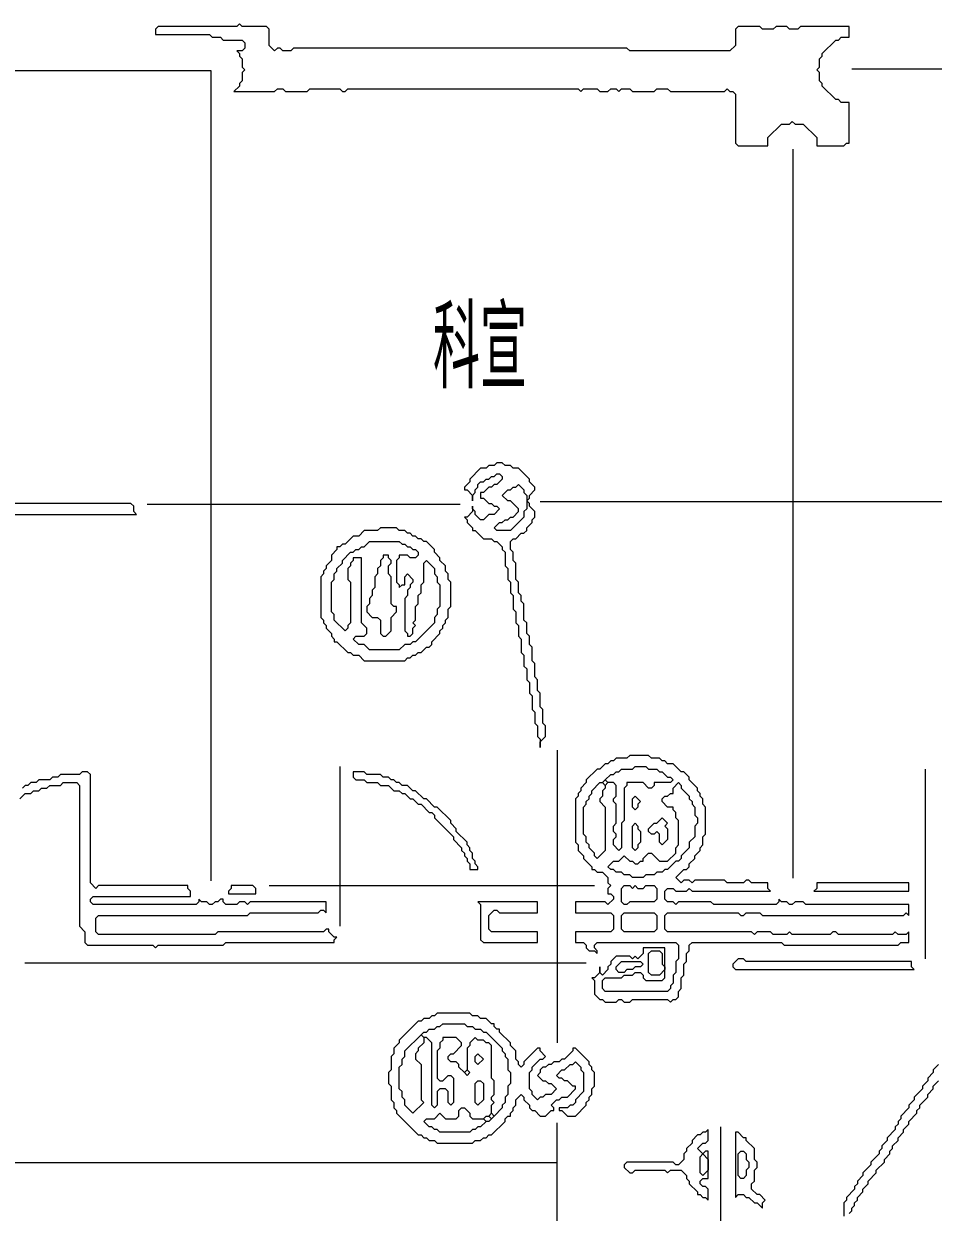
# Model space of a CAD drawing. Header units: millimetres. Extents: x 3 to 412, y 4 to 290.
# Drawn here: x 256.72 to 286.11, y 186.67 to 225.07 of the extents above; entities that cross this region are included whole.
import ezdxf

# ---------------------------------------------------------------- set-up
doc = ezdxf.new("R2010")
doc.units = ezdxf.units.MM
for name, color, linetype, lineweight in [('OCR_TEXT', 6, 'Continuous', 0), ('TRACE_CURVE', 6, 'Continuous', 0), ('TRACE_STRAIGHT', 5, 'Continuous', 0), ('TRACE_TEXT_SYMBOL', 6, 'Continuous', 0)]:
    doc.layers.add(name, color=color, linetype=linetype, lineweight=lineweight)
doc.styles.add('wqy-unicode', font='wqy-unicode.lff')

msp = doc.modelspace()

# ---------------------------------------------------------------- linework, layer by layer
at = {"layer": 'TRACE_CURVE', "color": 6}
for points in [[(286.28, 191.437), (286.105, 191.262), (286.105, 191.175), (285.93, 191), (285.93, 190.912), (285.755, 190.737), (285.755, 190.649), (285.492, 190.387), (285.492, 190.299), (285.317, 190.124), (285.317, 190.036)], [(283.39, 186.621), (283.478, 186.708), (283.478, 186.796), (283.566, 186.884), (283.566, 186.971), (283.653, 187.059), (283.653, 187.146), (283.828, 187.321), (283.828, 187.409), (284.004, 187.584), (284.004, 187.672), (284.266, 187.934), (284.266, 188.022), (284.529, 188.285), (284.529, 188.372), (284.704, 188.548), (284.704, 188.635), (284.792, 188.723), (284.792, 188.81), (284.967, 188.985), (284.967, 189.073), (285.142, 189.248), (285.142, 189.336), (285.317, 189.511), (285.317, 189.598), (285.58, 189.861), (285.58, 189.949), (285.667, 190.036), (285.667, 190.124), (285.93, 190.387), (285.93, 190.474), (286.105, 190.649), (286.105, 190.737), (286.28, 190.912)], [(285.317, 190.036), (285.054, 189.774), (285.054, 189.686), (284.967, 189.598), (284.967, 189.511), (284.879, 189.423), (284.879, 189.336), (284.617, 189.073), (284.617, 188.985), (284.441, 188.81), (284.441, 188.723), (284.354, 188.635), (284.354, 188.548), (284.091, 188.285), (284.091, 188.197), (283.828, 187.934), (283.828, 187.847), (283.653, 187.672), (283.653, 187.584), (283.566, 187.497), (283.566, 187.409), (283.303, 187.146), (283.303, 187.059), (283.215, 186.971), (283.215, 186.533)]]:
    msp.add_lwpolyline(points, dxfattribs=at)
at = {"layer": 'TRACE_STRAIGHT', "color": 5}
for p, q in [((246.249, 223.554), (262.765, 223.554)), ((262.765, 223.554), (262.765, 197.374)), ((283.472, 223.612), (303.971, 223.612)), ((281.564, 221.015), (281.564, 197.461)), ((260.709, 209.548), (270.818, 209.548)), ((273.401, 209.634), (287.07, 209.634)), ((273.954, 201.596), (273.954, 192.138)), ((266.927, 201.071), (266.927, 195.904)), ((285.843, 200.983), (285.843, 194.853)), ((264.65, 197.217), (275.159, 197.217)), ((256.756, 194.721), (274.895, 194.721)), ((273.939, 189.555), (273.939, 166.528)), ((279.232, 189.423), (279.232, 168.062)), ((244.706, 188.274), (273.939, 188.274))]:
    msp.add_line(p, q, dxfattribs=at)
at = {"layer": 'TRACE_TEXT_SYMBOL', "color": 6}
for points in [[(263.686, 225.066), (263.599, 224.978), (261.059, 224.978), (260.971, 224.891), (260.971, 224.716), (262.723, 224.716), (262.811, 224.628), (263.073, 224.628), (263.161, 224.541), (263.774, 224.541), (263.861, 224.453), (263.861, 224.278), (263.774, 224.19), (263.599, 224.19), (263.686, 224.103), (263.686, 224.015), (263.774, 223.928), (263.774, 223.665), (263.861, 223.577), (263.774, 223.49), (263.774, 223.227), (263.686, 223.139), (263.686, 223.052), (263.511, 222.877), (264.825, 222.877), (264.912, 222.964), (265.087, 222.964), (265.175, 222.877), (265.876, 222.877), (265.963, 222.964), (266.927, 222.964), (267.014, 222.877), (267.102, 222.877), (267.189, 222.964), (274.633, 222.964), (274.721, 222.877), (274.808, 222.964), (275.246, 222.964), (275.334, 222.877), (275.596, 222.877), (275.684, 222.964), (275.859, 222.964), (275.947, 222.877), (276.034, 222.964), (276.297, 222.964), (276.385, 222.877), (277.085, 222.877), (277.173, 222.964), (277.523, 222.964), (277.611, 222.877), (279.362, 222.877), (279.45, 222.964), (279.537, 222.877), (279.625, 222.877), (279.712, 222.789), (279.712, 221.213), (279.8, 221.125), (280.763, 221.125), (280.763, 221.388), (281.201, 221.826), (281.464, 221.826), (281.551, 221.913), (281.639, 221.826), (281.902, 221.826)], [(281.902, 221.826), (282.34, 221.388), (282.34, 221.125), (283.215, 221.125), (283.303, 221.213), (283.39, 221.213), (283.39, 222.526), (283.128, 222.526), (283.04, 222.614), (282.953, 222.614), (282.515, 223.052), (282.515, 223.139), (282.427, 223.227), (282.427, 223.49), (282.34, 223.577), (282.427, 223.665), (282.427, 223.928), (282.515, 224.015), (282.515, 224.103), (282.953, 224.541), (283.04, 224.541), (283.128, 224.628), (283.39, 224.628), (283.39, 224.978), (281.814, 224.978), (281.727, 224.891), (281.464, 224.891), (281.376, 224.978), (281.026, 224.978), (280.938, 224.891), (280.588, 224.891), (280.501, 224.978), (279.8, 224.978), (279.712, 224.891), (279.712, 224.365), (279.537, 224.19), (276.297, 224.19), (276.209, 224.278), (265.438, 224.278), (265.35, 224.19), (265.087, 224.19), (265, 224.278), (264.912, 224.278), (264.825, 224.19), (264.65, 224.365), (264.65, 224.891), (264.562, 224.978), (263.774, 224.978), (263.686, 225.066)], [(272.006, 210.879), (271.918, 210.791), (271.743, 210.791), (271.656, 210.704), (271.48, 210.704), (271.13, 210.354), (271.13, 210.266), (270.955, 210.091), (270.955, 210.003), (271.043, 210.003), (271.218, 209.828), (271.218, 209.653), (271.218, 209.828), (271.305, 209.916), (271.305, 210.003), (271.393, 210.091), (271.393, 210.178), (271.48, 210.266), (271.568, 210.266), (271.656, 210.354), (271.743, 210.354), (271.831, 210.441), (271.918, 210.441), (272.006, 210.529), (272.093, 210.529), (272.181, 210.441), (272.181, 210.354), (272.006, 210.178), (271.918, 210.178), (271.831, 210.091), (271.743, 210.091), (271.568, 209.916), (271.48, 209.916), (271.48, 209.74), (271.568, 209.74), (271.743, 209.565), (271.831, 209.565), (271.918, 209.478), (272.006, 209.478), (272.093, 209.39), (271.918, 209.215), (271.743, 209.215), (271.568, 209.04), (271.48, 209.04), (271.305, 209.215), (271.305, 209.303), (271.218, 209.39), (271.218, 209.478), (271.218, 209.303), (271.043, 209.127), (270.955, 209.127), (271.043, 209.04), (271.043, 208.952), (271.218, 208.777), (271.218, 208.69), (271.305, 208.69), (271.568, 208.427), (271.831, 208.427), (271.918, 208.339), (272.006, 208.339), (272.181, 208.164), (272.181, 208.077), (272.269, 207.989), (272.269, 207.551)], [(273.144, 209.04), (273.232, 209.127), (273.232, 209.303), (273.057, 209.478), (273.057, 209.565), (272.969, 209.653), (273.057, 209.74), (273.057, 209.828), (273.232, 210.003), (273.232, 210.091), (273.057, 210.266), (273.057, 210.354), (272.706, 210.704), (272.531, 210.704), (272.444, 210.791), (272.269, 210.791), (272.181, 210.879), (272.006, 210.879)], [(254.754, 209.215), (260.358, 209.215), (260.271, 209.303), (260.271, 209.478), (260.183, 209.565), (254.754, 209.565)], [(272.269, 207.551), (272.356, 207.464), (272.356, 207.113), (272.444, 207.026), (272.444, 206.675), (272.531, 206.588), (272.531, 206.15), (272.619, 206.062), (272.619, 205.712), (272.706, 205.624), (272.706, 205.274), (272.794, 205.187), (272.794, 204.749), (272.882, 204.661), (272.882, 204.311), (272.969, 204.223), (272.969, 203.873), (273.057, 203.785), (273.057, 203.435), (273.144, 203.348), (273.144, 202.91), (273.232, 202.822), (273.232, 202.472), (273.319, 202.384), (273.319, 202.034), (273.407, 201.946), (273.407, 201.684), (273.407, 201.859), (273.582, 202.034), (273.582, 202.384), (273.495, 202.472), (273.495, 202.91), (273.407, 202.997), (273.407, 203.435), (273.319, 203.523), (273.319, 203.873), (273.232, 203.961), (273.232, 204.398), (273.144, 204.486), (273.144, 204.924), (273.057, 205.011), (273.057, 205.274), (272.969, 205.362), (272.969, 205.712), (272.882, 205.8), (272.882, 206.325), (272.794, 206.413), (272.794, 206.588), (272.706, 206.675), (272.706, 207.026), (272.619, 207.113), (272.619, 207.639), (272.531, 207.726), (272.531, 207.989), (272.444, 208.077), (272.444, 208.339), (272.531, 208.427), (272.619, 208.427), (272.794, 208.602), (272.882, 208.602), (272.969, 208.69), (272.969, 208.777), (273.144, 208.952), (273.144, 209.04)], [(268.24, 208.777), (268.153, 208.69), (267.715, 208.69), (267.54, 208.514), (267.364, 208.514), (267.102, 208.252), (267.014, 208.252), (266.927, 208.164), (266.839, 208.164), (266.839, 208.077), (266.664, 207.901), (266.664, 207.726), (266.489, 207.551), (266.489, 207.464), (266.401, 207.376), (266.401, 207.288), (266.314, 207.201), (266.314, 205.887), (266.401, 205.8), (266.401, 205.712), (266.489, 205.624), (266.489, 205.537), (266.664, 205.362), (266.664, 205.274), (266.751, 205.187), (266.751, 205.099), (266.839, 205.099), (267.189, 204.749), (267.277, 204.749), (267.364, 204.661), (267.54, 204.661), (267.715, 204.486), (269.028, 204.486), (269.116, 204.574), (269.203, 204.574), (269.291, 204.661), (269.379, 204.661), (269.466, 204.749), (269.554, 204.749), (269.729, 204.924), (269.816, 204.924), (269.904, 205.011), (269.904, 205.099), (270.167, 205.362), (270.167, 205.449), (270.254, 205.537), (270.254, 205.624), (270.342, 205.712), (270.342, 205.8), (270.429, 205.887), (270.429, 206.15), (270.517, 206.238), (270.517, 207.026), (270.429, 207.113), (270.429, 207.288), (270.342, 207.376), (270.342, 207.551), (270.167, 207.726), (270.167, 207.814), (269.992, 207.989), (269.992, 208.077), (269.729, 208.339), (269.641, 208.339), (269.554, 208.427)], [(269.554, 208.427), (269.466, 208.427), (269.379, 208.514), (269.291, 208.514), (269.203, 208.602), (269.116, 208.602), (269.028, 208.69), (268.853, 208.69), (268.766, 208.777), (268.24, 208.777)], [(267.715, 205.011), (267.54, 205.011), (267.364, 205.187), (267.452, 205.274), (267.715, 205.274), (267.802, 205.362), (267.802, 205.537), (267.627, 205.712), (267.627, 207.814), (267.364, 207.814), (267.364, 207.726), (267.277, 207.639), (267.277, 207.551), (267.189, 207.464), (267.189, 207.113), (267.277, 207.026), (267.277, 205.712), (267.189, 205.624), (267.189, 205.537), (267.102, 205.449), (266.751, 205.8), (266.751, 205.975), (266.664, 206.062), (266.664, 207.026), (266.751, 207.113), (266.751, 207.288), (266.839, 207.376), (266.839, 207.464), (267.014, 207.639), (267.014, 207.726), (267.277, 207.989), (267.364, 207.989), (267.452, 208.077), (267.54, 208.077), (267.627, 208.164), (267.715, 208.164), (267.89, 208.339)], [(267.89, 208.339), (268.853, 208.339), (268.941, 208.252), (269.028, 208.252), (269.116, 208.164), (269.203, 208.164), (269.291, 208.077), (269.379, 208.077), (269.466, 207.989), (269.466, 207.901), (269.379, 207.814), (269.203, 207.814), (269.116, 207.901), (268.853, 207.901), (268.853, 207.814), (268.766, 207.726), (268.766, 207.026), (268.853, 206.938), (268.853, 206.851), (268.941, 206.938), (269.028, 206.938), (269.028, 207.201), (269.116, 207.288), (269.291, 207.113), (269.291, 207.026), (269.203, 206.938), (269.203, 206.851), (269.116, 206.763), (269.116, 206.588), (269.028, 206.5), (269.028, 205.449), (269.116, 205.362), (269.116, 205.274), (269.203, 205.274), (269.291, 205.362), (269.291, 205.537), (269.379, 205.624), (269.291, 205.712), (269.379, 205.8), (269.379, 206.238), (269.466, 206.325), (269.466, 206.588), (269.554, 206.675), (269.554, 206.938), (269.641, 207.026), (269.641, 207.639), (269.729, 207.726), (269.992, 207.464), (269.992, 207.288), (270.079, 207.201), (270.079, 207.026), (270.167, 206.938), (270.167, 206.238), (270.079, 206.15), (270.079, 205.975), (269.992, 205.887), (269.992, 205.712), (269.379, 205.099), (269.291, 205.099), (269.203, 205.011), (269.028, 205.011), (268.853, 204.836), (267.89, 204.836), (267.715, 205.011)], [(276.297, 201.421), (276.209, 201.333), (275.859, 201.333), (275.772, 201.246), (275.684, 201.246), (275.596, 201.158), (275.509, 201.158), (275.334, 200.983), (275.246, 200.983), (274.896, 200.633), (274.896, 200.545), (274.721, 200.37), (274.721, 200.282), (274.633, 200.195), (274.633, 200.107), (274.545, 200.02), (274.545, 198.619), (274.633, 198.531), (274.633, 198.356), (274.808, 198.181), (274.808, 198.093), (275.071, 197.83), (275.071, 197.743), (275.159, 197.743), (275.246, 197.655), (275.421, 197.655), (275.596, 197.48), (275.596, 197.305), (275.684, 197.217), (275.596, 197.13), (275.596, 196.955), (275.684, 196.955), (275.772, 196.867), (275.772, 196.779), (275.596, 196.604), (275.509, 196.692), (274.545, 196.692), (274.545, 196.342), (275.684, 196.342), (275.772, 196.254), (275.772, 195.816), (275.684, 195.729), (274.545, 195.729), (274.545, 195.378), (274.808, 195.378), (274.896, 195.291), (274.896, 195.203), (274.983, 195.116), (275.159, 195.116), (275.246, 195.028), (275.246, 195.116), (275.159, 195.203), (275.159, 195.291), (275.246, 195.378), (277.786, 195.378), (277.873, 195.291), (277.873, 194.853), (277.786, 194.765), (277.786, 194.415), (277.698, 194.327), (277.698, 194.065), (277.611, 193.977), (277.611, 193.89), (277.523, 193.802)], [(279.45, 197.305), (279.362, 197.393), (278.399, 197.393), (278.311, 197.305), (278.224, 197.393), (278.048, 197.393), (277.961, 197.305), (277.786, 197.48), (278.048, 197.743), (278.136, 197.743), (278.224, 197.83), (278.224, 197.918), (278.399, 198.093), (278.399, 198.181), (278.574, 198.356), (278.574, 198.443), (278.661, 198.531), (278.661, 198.794), (278.749, 198.881), (278.749, 199.757), (278.661, 199.845), (278.661, 200.02), (278.574, 200.107), (278.574, 200.195), (278.486, 200.282), (278.486, 200.37), (278.224, 200.633), (278.224, 200.72), (278.048, 200.895), (277.961, 200.895), (277.698, 201.158), (277.523, 201.158), (277.435, 201.246), (277.348, 201.246), (277.26, 201.333), (276.998, 201.333), (276.91, 201.421), (276.297, 201.421)], [(258.607, 200.895), (258.519, 200.808), (257.906, 200.808), (257.819, 200.72), (257.644, 200.72), (257.556, 200.633), (257.206, 200.633), (257.118, 200.545), (256.943, 200.545), (256.855, 200.458), (256.768, 200.458), (256.68, 200.37)], [(266.576, 195.729), (266.576, 195.816), (266.489, 195.816), (266.401, 195.729), (262.986, 195.729), (262.898, 195.641), (259.132, 195.641), (259.045, 195.729), (259.045, 196.166), (259.132, 196.254), (263.949, 196.254), (264.037, 196.342), (266.226, 196.342), (266.314, 196.429), (266.401, 196.429), (266.489, 196.342), (266.489, 196.692), (264.037, 196.692), (263.949, 196.604), (263.861, 196.692), (263.686, 196.692), (263.599, 196.604), (263.248, 196.604), (263.161, 196.692), (263.161, 196.779), (263.073, 196.779), (262.986, 196.692), (262.898, 196.692), (262.811, 196.604), (262.723, 196.604), (262.635, 196.692), (262.46, 196.692), (262.373, 196.779), (262.373, 196.692), (262.285, 196.604), (258.957, 196.604), (258.87, 196.692), (258.87, 196.779), (258.957, 196.867), (262.11, 196.867), (262.11, 197.042), (262.022, 197.13), (262.022, 197.217), (259.132, 197.217), (259.045, 197.13), (258.87, 197.305), (258.87, 200.808), (258.782, 200.895), (258.607, 200.895)], [(256.593, 200.02), (256.768, 200.195), (256.943, 200.195), (257.031, 200.282), (257.206, 200.282), (257.293, 200.37), (257.468, 200.37), (257.556, 200.458), (257.906, 200.458), (257.994, 200.545), (258.432, 200.545), (258.519, 200.458), (258.519, 195.904), (258.695, 195.729), (258.695, 195.378), (258.782, 195.291), (260.884, 195.291), (260.971, 195.203), (261.059, 195.291), (263.161, 195.291), (263.248, 195.378), (266.751, 195.378), (266.751, 195.466), (266.839, 195.553), (266.751, 195.553), (266.576, 195.729)], [(285.317, 195.378), (285.317, 195.729), (285.23, 195.641), (284.967, 195.641), (284.879, 195.729), (284.792, 195.641), (283.04, 195.641), (282.953, 195.729), (282.865, 195.729), (282.777, 195.641), (281.551, 195.641), (281.464, 195.729), (281.376, 195.641), (280.938, 195.641), (280.851, 195.729), (280.413, 195.729), (280.325, 195.641), (280.238, 195.729), (277.523, 195.729), (277.435, 195.816), (277.435, 196.254), (277.523, 196.342), (279.8, 196.342), (279.888, 196.254), (279.975, 196.254), (280.063, 196.342), (280.501, 196.342), (280.588, 196.254), (285.142, 196.254), (285.23, 196.342), (285.317, 196.254), (285.317, 196.604), (281.989, 196.604), (281.902, 196.692), (281.639, 196.692), (281.551, 196.604), (281.464, 196.604), (281.376, 196.692), (281.201, 196.692), (281.114, 196.779), (281.114, 196.692), (281.026, 196.604), (279.012, 196.604), (278.924, 196.692), (277.873, 196.692), (277.786, 196.604), (277.698, 196.692), (277.523, 196.692), (277.435, 196.779), (277.435, 197.042), (277.523, 197.13), (277.698, 197.13), (277.786, 197.042), (278.136, 197.042), (278.224, 197.13), (278.311, 197.042), (280.851, 197.042), (280.763, 197.13), (280.763, 197.305), (280.238, 197.305), (280.15, 197.393), (280.063, 197.393), (279.975, 197.305), (279.45, 197.305)], [(277.523, 193.802), (275.509, 193.802), (275.421, 193.89), (275.421, 194.152), (275.509, 194.24), (276.034, 194.24), (276.122, 194.327), (276.385, 194.327), (276.472, 194.415), (276.647, 194.415), (276.735, 194.327), (276.735, 194.24), (276.822, 194.152), (277.348, 194.152), (277.435, 194.24), (277.435, 195.203), (276.735, 195.203), (276.735, 195.028), (276.56, 194.853), (276.472, 194.94), (276.385, 194.853), (276.297, 194.94), (275.859, 194.94), (275.684, 194.765), (275.684, 194.678), (275.596, 194.59), (275.596, 194.503), (275.421, 194.327), (275.334, 194.415), (275.334, 194.59), (275.334, 194.415), (275.159, 194.24), (275.071, 194.24), (275.159, 194.152), (275.159, 193.714), (275.334, 193.539), (275.421, 193.539), (275.509, 193.452), (275.859, 193.452), (275.947, 193.539), (276.034, 193.539), (276.122, 193.452), (276.297, 193.452), (276.385, 193.539), (277.523, 193.539), (277.611, 193.452), (277.698, 193.539), (277.786, 193.539), (277.873, 193.627), (277.873, 193.802), (277.961, 193.89), (277.961, 194.24), (278.048, 194.327), (278.048, 194.678), (278.136, 194.765), (278.136, 195.028), (278.224, 195.116), (278.224, 195.291), (278.311, 195.378), (281.201, 195.378), (281.289, 195.291), (284.967, 195.291), (285.054, 195.378), (285.317, 195.378)], [(270.079, 193.101), (269.992, 193.014), (269.904, 193.014), (269.816, 192.926), (269.641, 192.926), (269.554, 192.839), (269.466, 192.839), (268.853, 192.226), (268.853, 192.138), (268.678, 191.963), (268.678, 191.788), (268.59, 191.7), (268.59, 191.262), (268.503, 191.175), (268.503, 190.824), (268.59, 190.737), (268.59, 190.299), (268.678, 190.211), (268.678, 190.036), (268.766, 189.949), (268.766, 189.861), (269.466, 189.161), (269.554, 189.161), (269.641, 189.073), (269.729, 189.073), (269.816, 188.985), (269.992, 188.985), (270.079, 188.898), (271.218, 188.898), (271.305, 188.985), (271.48, 188.985), (271.568, 189.073), (271.656, 189.073), (271.743, 189.161), (271.831, 189.161), (272.269, 189.598), (272.269, 189.686), (272.356, 189.774), (272.444, 189.774), (272.444, 189.861), (272.531, 189.949), (272.531, 190.036), (272.619, 190.124), (272.619, 190.299), (272.794, 190.474), (272.882, 190.387), (272.882, 190.299), (273.057, 190.124), (273.057, 190.036), (273.144, 189.949), (273.232, 189.949), (273.407, 189.774), (273.582, 189.774), (273.757, 189.949), (273.845, 189.949), (273.845, 190.036), (273.757, 190.124), (273.932, 190.299), (274.02, 190.299), (274.108, 190.387), (274.283, 190.387), (274.545, 190.649), (274.545, 190.737), (274.458, 190.737)], [(273.057, 190.649), (273.057, 191.175), (273.144, 191.262), (273.144, 191.35), (273.407, 191.613), (273.495, 191.613), (273.582, 191.7), (273.407, 191.875), (273.407, 191.963), (273.319, 191.963), (272.882, 191.525), (272.882, 191.437), (272.794, 191.35), (272.706, 191.437), (272.706, 191.525), (272.619, 191.613), (272.619, 191.875), (272.444, 192.05), (272.444, 192.138), (272.093, 192.488), (272.093, 192.576), (272.006, 192.576), (271.918, 192.664), (271.918, 192.751), (271.831, 192.751), (271.656, 192.926), (271.48, 192.926), (271.393, 193.014), (271.218, 193.014), (271.13, 193.101), (270.079, 193.101)], [(270.517, 191.087), (270.605, 191), (270.605, 190.211), (270.517, 190.124), (270.429, 190.211), (270.429, 190.562), (270.342, 190.649), (270.167, 190.649), (270.079, 190.562), (270.079, 190.124), (269.992, 190.036), (269.904, 190.124), (269.904, 192.138), (269.729, 192.313), (269.641, 192.313), (269.554, 192.401), (269.641, 192.488), (269.729, 192.488), (269.816, 192.576), (269.992, 192.576), (270.079, 192.664), (270.167, 192.664)], [(270.167, 192.664), (270.254, 192.751), (270.955, 192.751), (271.043, 192.664), (271.218, 192.664), (271.305, 192.576), (271.48, 192.576), (271.568, 192.488), (271.656, 192.488), (272.181, 191.963), (272.181, 191.875), (272.269, 191.788), (272.269, 191.7), (272.356, 191.613), (272.356, 191.262), (272.444, 191.175), (272.444, 190.824), (272.356, 190.737), (272.356, 190.474), (272.269, 190.387), (272.269, 190.211), (272.181, 190.124), (272.181, 190.036), (271.918, 189.774), (271.831, 189.861), (271.831, 190.124), (271.918, 190.211), (271.831, 190.299), (271.831, 190.387), (271.918, 190.474), (271.918, 190.912), (271.831, 191), (271.831, 192.05), (271.743, 192.138), (271.656, 192.138), (271.568, 192.226), (271.393, 192.226), (271.305, 192.313), (271.13, 192.138), (271.13, 192.05), (271.043, 191.963), (271.043, 191.262), (270.955, 191.175), (270.78, 191.35), (270.78, 191.437), (270.692, 191.525), (270.517, 191.525), (270.429, 191.613), (270.429, 191.7), (270.517, 191.788), (270.605, 191.788), (270.867, 192.05), (270.867, 192.138), (270.692, 192.313), (270.254, 192.313), (270.254, 192.226), (270.167, 192.138), (270.167, 191.963), (270.079, 191.875), (270.079, 191), (270.167, 190.912), (270.254, 190.912), (270.429, 191.087), (270.517, 191.087)], [(274.458, 190.737), (274.283, 190.912), (274.195, 190.912), (274.108, 191), (274.02, 191), (273.932, 191.087), (274.108, 191.262), (274.195, 191.262), (274.37, 191.437), (274.458, 191.437), (274.545, 191.525), (274.721, 191.35), (274.721, 191.262), (274.808, 191.175), (274.808, 190.562), (274.545, 190.299), (274.545, 190.211), (274.458, 190.124), (274.37, 190.124), (274.283, 190.036), (274.02, 190.036), (274.02, 189.949), (274.108, 189.949), (274.283, 189.774), (274.545, 189.774), (274.896, 190.124), (274.896, 190.211), (274.983, 190.299), (274.983, 190.387), (275.071, 190.474), (275.071, 190.649), (275.159, 190.737), (275.159, 191.175), (275.071, 191.262), (275.071, 191.35), (274.983, 191.437), (274.983, 191.525), (274.545, 191.963), (274.458, 191.963), (274.458, 191.875), (274.195, 191.613), (274.108, 191.613), (274.02, 191.525), (273.845, 191.525), (273.757, 191.437), (273.67, 191.437), (273.582, 191.35), (273.495, 191.35), (273.407, 191.262), (273.407, 191.175), (273.319, 191.087), (273.495, 190.912), (273.582, 190.912), (273.67, 190.824), (273.757, 190.824), (273.932, 190.649), (273.757, 190.474), (273.582, 190.474), (273.495, 190.387), (273.407, 190.387), (273.319, 190.299), (273.144, 190.474), (273.144, 190.562), (273.057, 190.649)]]:
    msp.add_lwpolyline(points, dxfattribs=at)
for points in [[(272.619, 210.091), (272.706, 210.178), (272.882, 210.003), (272.882, 209.916), (272.969, 209.828), (272.969, 209.39), (272.882, 209.303), (272.882, 209.127), (272.444, 208.69), (272.006, 208.69), (271.918, 208.777), (272.093, 208.952), (272.181, 208.952), (272.269, 209.04), (272.356, 209.04), (272.444, 209.127), (272.531, 209.127), (272.706, 209.303), (272.706, 209.39), (272.444, 209.653), (272.356, 209.653), (272.181, 209.828), (272.356, 210.003), (272.444, 210.003), (272.531, 210.091)], [(268.328, 207.901), (268.328, 207.814), (268.24, 207.726), (268.24, 207.551), (268.153, 207.464), (268.153, 207.288), (268.065, 207.201), (268.065, 206.851), (267.977, 206.763), (267.977, 206.588), (267.89, 206.5), (267.89, 206.325), (267.802, 206.238), (267.802, 206.062), (267.977, 205.887), (268.153, 205.887), (268.24, 205.8), (268.24, 205.362), (268.328, 205.274), (268.415, 205.274), (268.59, 205.449), (268.59, 205.887), (268.766, 206.062), (268.766, 206.238), (268.678, 206.238), (268.59, 206.325), (268.59, 207.201), (268.503, 207.288), (268.503, 207.551), (268.59, 207.639), (268.59, 207.726), (268.503, 207.814), (268.503, 207.901)], [(267.364, 200.895), (267.364, 200.72), (267.452, 200.633), (267.715, 200.633), (267.802, 200.545), (268.153, 200.545), (268.24, 200.458), (268.503, 200.458), (268.678, 200.282), (268.853, 200.282), (268.941, 200.195), (269.028, 200.195), (269.203, 200.02), (269.291, 200.02), (269.466, 199.845), (269.554, 199.845), (269.816, 199.582), (269.904, 199.582), (269.992, 199.494), (269.992, 199.407), (270.605, 198.794), (270.605, 198.706), (270.867, 198.443), (270.867, 198.356), (270.955, 198.268), (270.955, 198.181), (271.043, 198.093), (271.043, 198.006), (271.13, 197.918), (271.13, 197.743), (271.393, 197.743), (271.393, 197.83), (271.305, 197.918), (271.305, 198.006), (271.218, 198.093), (271.218, 198.268), (271.13, 198.356), (271.13, 198.443), (271.043, 198.531), (271.043, 198.619), (270.692, 198.969), (270.692, 199.056), (270.517, 199.232), (270.517, 199.319), (270.079, 199.757), (269.992, 199.757), (269.729, 200.02), (269.641, 200.02), (269.379, 200.282), (269.291, 200.282), (269.116, 200.458), (268.941, 200.458), (268.853, 200.545), (268.766, 200.545), (268.678, 200.633), (268.59, 200.633), (268.503, 200.72), (268.328, 200.72), (268.24, 200.808), (267.802, 200.808), (267.715, 200.895)], [(276.385, 200.983), (276.472, 201.071), (276.822, 201.071), (276.91, 200.983), (277.173, 200.983), (277.26, 200.895), (277.348, 200.895), (277.523, 200.72), (277.611, 200.72), (277.698, 200.633), (277.611, 200.545), (277.085, 200.545), (277.085, 200.458), (276.998, 200.37), (276.91, 200.37), (276.735, 200.545), (276.209, 200.545), (276.209, 200.458), (276.122, 200.37), (276.122, 199.319), (276.034, 199.232), (276.034, 198.443), (275.947, 198.356), (275.772, 198.531), (275.772, 198.706), (275.859, 198.794), (275.859, 198.881), (275.772, 198.969), (275.772, 199.144), (275.859, 199.232), (275.859, 199.845), (275.772, 199.932), (275.772, 200.02), (275.859, 200.107), (275.859, 200.458), (275.772, 200.545), (275.596, 200.545), (275.509, 200.633), (275.684, 200.808), (275.772, 200.808), (275.859, 200.895), (275.947, 200.895), (276.034, 200.983)], [(275.334, 200.545), (275.421, 200.545), (275.509, 200.458), (275.509, 200.37), (275.421, 200.282), (275.421, 200.107), (275.334, 200.02), (275.334, 199.932), (275.509, 199.757), (275.509, 198.356), (275.246, 198.093), (275.159, 198.181), (275.159, 198.268), (274.983, 198.443), (274.983, 198.531), (274.896, 198.619), (274.896, 198.794), (274.808, 198.881), (274.808, 199.757), (274.896, 199.845), (274.896, 199.932), (274.983, 200.02), (274.983, 200.107), (275.071, 200.195), (275.071, 200.282)], [(275.421, 200.545), (275.509, 200.633), (275.596, 200.545), (275.509, 200.458)], [(277.873, 200.545), (277.961, 200.458), (277.961, 200.37), (278.224, 200.107), (278.224, 200.02), (278.311, 199.932), (278.311, 199.845), (278.399, 199.757), (278.399, 199.494), (278.486, 199.407), (278.486, 199.232), (278.399, 199.144), (278.399, 198.794), (278.224, 198.619), (278.224, 198.443), (277.961, 198.181), (277.961, 198.093), (277.873, 198.006), (277.786, 198.006), (277.523, 197.743), (277.435, 197.743), (277.348, 197.655), (277.173, 197.655), (277.085, 197.568), (276.822, 197.568), (276.735, 197.48), (276.385, 197.48), (276.297, 197.568), (276.122, 197.568), (276.034, 197.655), (275.859, 197.655), (275.772, 197.743), (275.684, 197.743), (275.596, 197.83), (275.772, 198.006), (275.947, 198.006), (276.122, 198.181), (276.297, 198.006), (276.385, 198.006), (276.472, 197.918), (276.56, 197.918), (276.647, 198.006), (276.735, 198.006), (276.735, 198.093), (276.91, 198.268), (276.998, 198.268), (277.26, 198.006), (277.523, 198.006), (277.786, 198.268), (277.786, 198.443), (277.873, 198.531), (277.873, 199.319), (277.786, 199.407), (277.786, 199.582), (277.698, 199.669), (277.698, 199.757), (277.523, 199.757), (277.348, 199.932), (277.348, 200.02), (277.435, 200.107), (277.523, 200.107), (277.611, 200.195), (277.698, 200.195), (277.698, 200.37)], [(276.385, 200.02), (276.472, 200.107), (276.647, 199.932), (276.56, 199.845), (276.56, 199.757), (276.472, 199.669), (276.385, 199.757)], [(277.348, 199.407), (277.523, 199.232), (277.435, 199.144), (277.523, 199.056), (277.523, 198.706), (277.348, 198.531), (277.26, 198.619), (277.26, 198.881), (277.173, 198.969), (277.085, 198.881), (276.998, 198.881), (276.91, 198.969), (276.91, 199.056), (277.085, 199.232), (277.173, 199.232)], [(276.385, 199.144), (276.472, 199.232), (276.56, 199.144), (276.56, 199.056), (276.647, 198.969), (276.647, 198.619), (276.56, 198.531), (276.56, 198.443), (276.472, 198.356), (276.385, 198.443)], [(263.424, 197.217), (263.424, 197.13), (263.336, 197.042), (263.336, 196.955), (264.212, 196.955), (264.212, 197.13), (264.124, 197.217)], [(276.034, 197.13), (276.122, 197.217), (276.297, 197.217), (276.385, 197.13), (276.472, 197.217), (276.56, 197.13), (276.735, 197.13), (276.822, 197.217), (277.085, 197.217), (277.173, 197.13), (277.173, 196.779), (277.085, 196.692), (276.297, 196.692), (276.209, 196.604), (276.122, 196.604), (276.034, 196.692)], [(282.34, 197.305), (282.34, 197.13), (282.252, 197.042), (285.317, 197.042), (285.317, 197.305)], [(271.393, 196.692), (271.48, 196.604), (271.48, 195.466), (271.568, 195.378), (273.319, 195.378), (273.319, 195.729), (271.831, 195.729), (271.743, 195.816), (271.743, 196.254), (271.918, 196.429), (272.006, 196.429), (272.093, 196.342), (273.319, 196.342), (273.319, 196.692)], [(276.034, 196.254), (276.122, 196.342), (277.085, 196.342), (277.173, 196.254), (277.173, 195.816), (277.085, 195.729), (276.122, 195.729), (276.034, 195.816)], [(276.91, 195.028), (276.998, 195.116), (277.26, 195.116), (277.348, 195.028), (277.348, 194.678), (277.435, 194.59), (277.435, 194.503), (277.26, 194.327), (276.998, 194.327), (276.91, 194.415)], [(276.034, 194.765), (276.647, 194.765), (276.735, 194.678), (276.647, 194.59), (276.472, 194.59), (276.385, 194.503), (276.209, 194.503), (276.122, 194.415), (275.947, 194.415), (275.859, 194.503), (275.859, 194.59)], [(279.8, 194.853), (279.625, 194.678), (279.625, 194.59), (279.712, 194.503), (285.492, 194.503), (285.405, 194.59), (285.405, 194.765), (280.063, 194.765), (279.975, 194.853)], [(269.554, 192.401), (269.641, 192.313), (269.641, 192.138), (269.466, 191.963), (269.466, 191.875), (269.379, 191.788), (269.379, 191.613), (269.554, 191.437), (269.554, 190.299), (269.641, 190.211), (269.291, 189.861), (269.028, 190.124), (269.028, 190.299), (268.941, 190.387), (268.941, 190.562), (268.853, 190.649), (268.853, 191.35), (268.941, 191.437), (268.941, 191.613), (269.028, 191.7), (269.028, 191.875)], [(271.305, 191.7), (271.393, 191.788), (271.568, 191.613), (271.393, 191.437), (271.305, 191.525)], [(270.955, 191.175), (271.043, 191.262), (271.13, 191.175), (271.043, 191.087)], [(271.305, 190.824), (271.393, 190.912), (271.48, 190.912), (271.568, 190.824), (271.568, 190.299), (271.393, 190.124), (271.305, 190.211)], [(270.78, 189.949), (270.867, 190.036), (270.955, 190.036), (271.13, 189.861), (271.13, 189.774), (271.218, 189.686), (271.568, 189.686), (271.656, 189.598), (271.48, 189.423), (271.393, 189.423), (271.305, 189.336), (271.218, 189.336), (271.13, 189.248), (270.167, 189.248), (270.079, 189.336), (269.992, 189.336), (269.904, 189.423), (269.816, 189.423), (269.641, 189.598), (269.729, 189.686), (269.992, 189.686), (270.167, 189.861), (270.342, 189.686), (270.692, 189.686), (270.78, 189.774)], [(271.568, 189.686), (271.656, 189.774), (271.743, 189.774), (271.831, 189.686), (271.743, 189.598), (271.656, 189.598)], [(271.743, 189.774), (271.831, 189.861), (271.918, 189.774), (271.831, 189.686)], [(278.837, 189.336), (278.749, 189.248), (278.661, 189.248), (278.574, 189.161), (278.486, 189.161), (278.311, 188.985), (278.311, 188.898), (278.136, 188.723), (278.136, 188.635), (278.048, 188.548), (278.048, 188.372), (277.873, 188.197), (277.786, 188.197), (277.698, 188.285), (276.209, 188.285), (276.122, 188.197), (276.122, 188.11), (276.297, 187.934), (276.385, 187.934), (276.472, 188.022), (277.435, 188.022), (277.523, 187.934), (277.611, 188.022), (277.961, 188.022), (278.136, 187.847), (278.136, 187.759), (278.224, 187.672), (278.224, 187.584), (278.486, 187.321), (278.486, 187.234), (278.574, 187.234), (278.661, 187.146), (278.749, 187.146), (278.837, 187.059), (278.837, 187.409), (278.749, 187.497), (278.661, 187.497), (278.574, 187.584), (278.574, 187.672), (278.661, 187.759), (278.837, 187.759), (278.837, 188.635), (278.749, 188.635), (278.661, 188.548), (278.486, 188.723), (278.661, 188.898), (278.749, 188.898), (278.837, 188.985)], [(279.712, 189.248), (279.712, 187.146), (279.8, 187.234), (279.975, 187.234), (280.063, 187.146), (280.15, 187.146), (280.325, 186.971), (280.413, 186.971), (280.588, 186.796), (280.588, 186.971), (280.676, 187.059), (280.501, 187.234), (280.413, 187.234), (280.238, 187.409), (280.238, 187.584), (280.325, 187.672), (280.325, 188.022), (280.413, 188.11), (280.413, 188.285), (280.325, 188.372), (280.325, 188.723), (280.063, 188.985), (280.063, 189.073), (279.975, 189.073), (279.8, 189.248)], [(279.8, 188.548), (279.888, 188.635), (279.975, 188.635), (280.063, 188.548), (280.063, 188.372), (280.15, 188.285), (280.15, 188.11), (280.063, 188.022), (280.063, 187.847), (279.975, 187.759), (279.888, 187.759), (279.8, 187.847)], [(278.574, 188.46), (278.661, 188.548), (278.837, 188.372), (278.837, 188.022), (278.661, 187.847), (278.574, 187.934)]]:
    msp.add_lwpolyline(points, close=True, dxfattribs=at)

# ---------------------------------------------------------------- texts
at = {"layer": 'OCR_TEXT', "color": 6, "style": 'wqy-unicode', "width": 0.479963}
msp.add_text('科宣', height=2.3225, dxfattribs=at).set_placement((269.94, 213.535))

doc.saveas('drawing.dxf')
